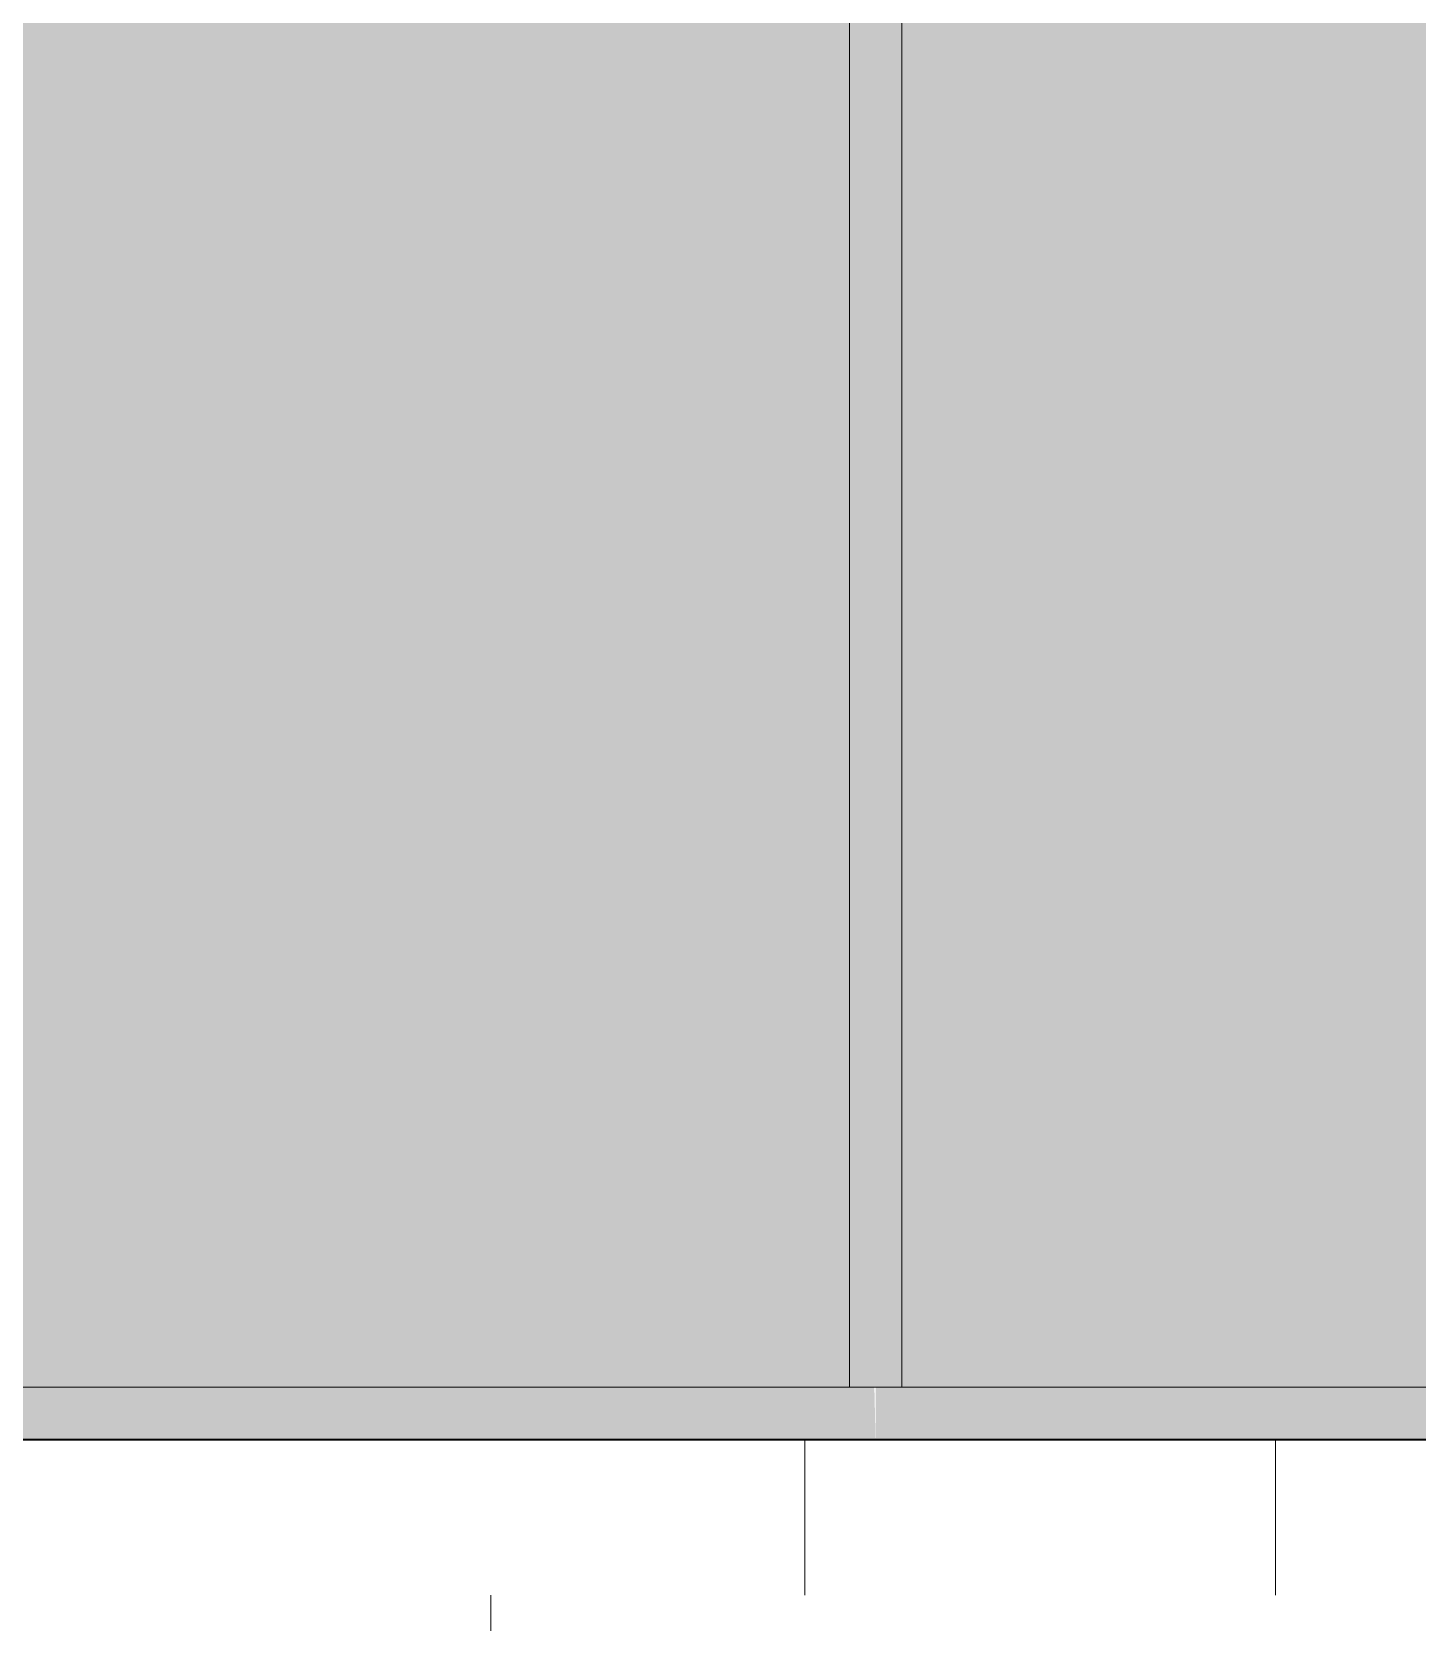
# Model space of a CAD drawing. Header units: inches. Extents: x 20273 to 40654, y -355 to 835.
# Drawn here: x 31448.8 to 31501.7, y -7 to 53.8 of the extents above; entities that cross this region are included whole.
import ezdxf

# ---------------------------------------------------------------- set-up
doc = ezdxf.new("R2010")
doc.units = ezdxf.units.IN
doc.header["$MEASUREMENT"] = 0
doc.linetypes.add('Grid Line 1_2_', pattern=[0.875, 0.5, -0.125, 0.125, -0.125])
for name, color, linetype, lineweight in [('A-FLOR-LEVL', 51, 'Continuous', 9), ('A-GLAZ-CURT', 52, 'Continuous', 13), ('A-GLAZ-CWMG', 51, 'Continuous', 13), ('C-TOPO', 7, 'Continuous', 13)]:
    doc.layers.add(name, color=color, linetype=linetype, lineweight=lineweight)

# ---------------------------------------------------------------- blocks, each defined once
blk = doc.blocks.new('System Panel - INSULATED LOW-E GLAZING _SEE ELEVATIONS FOR U-FACTOR_ SHGC_ _ LT_-1142335-Elevation - East')
at = {"layer": 'A-GLAZ-CURT'}
blk.add_hatch(color=256, dxfattribs=at).paths.add_polyline_path([(-22689.928, 2), (-22689.928, 96), (-22722.99, 96), (-22722.99, 2)], flags=0)
blk = doc.blocks.new('Rectangular Mullion - Exterior 2_ x 4_5_-1135294-Elevation - East')
at = {"layer": 'A-GLAZ-CWMG'}
blk.add_hatch(color=256, dxfattribs=at).paths.add_polyline_path([(-22723.99, 0), (-22687.928, 0), (-22687.928, 2), (-22723.99, 2)], flags=0)
for p, q in [((-22723.99, 2), (-22687.928, 2)), ((-22687.928, 2), (-22687.928, 0))]:
    blk.add_line(p, q, dxfattribs=at)
blk = doc.blocks.new('System Panel - INSULATED LOW-E GLAZING _SEE ELEVATIONS FOR U-FACTOR_ SHGC_ _ LT_-V30-Elevation - East')
at = {"layer": 'A-GLAZ-CURT'}
blk.add_hatch(color=256, dxfattribs=at).paths.add_polyline_path([(-22724.99, 2), (-22724.99, 96), (-22759.178, 96), (-22759.178, 2)], flags=0)
blk = doc.blocks.new('Rectangular Mullion - Exterior 2_ x 4_5_-769211-Elevation - East')
at = {"layer": 'A-GLAZ-CWMG'}
blk.add_hatch(color=256, dxfattribs=at).paths.add_polyline_path([(-22724.034, 0), (-22723.99, 0), (-22724.034, 2), (-22760.178, 2), (-22760.178, 0)], flags=0)
blk.add_line((-22760.178, 2), (-22723.99, 2), dxfattribs=at)
blk = doc.blocks.new('Rectangular Mullion - Exterior 2_ x 4_5_-827464-Elevation - East')
at = {"layer": 'A-GLAZ-CWMG'}
blk.add_hatch(color=256, dxfattribs=at).paths.add_polyline_path([(-22722.99, 2), (-22722.99, 96), (-22724.99, 96), (-22724.99, 2), (-22724.034, 2)], flags=0)
for p, q in [((-22724.99, 96), (-22724.99, 2)), ((-22722.99, 96), (-22722.99, 2)), ((-22722.99, 2), (-22724.99, 2))]:
    blk.add_line(p, q, dxfattribs=at)

msp = doc.modelspace()

# ---------------------------------------------------------------- hatches: boundary and pattern name
at = {"layer": 'C-TOPO', "lineweight": 9}
h = msp.add_hatch(dxfattribs=at)
h.set_pattern_fill('FP_28', color=8, style=0, pattern_type=2)
h.set_pattern_definition([(0, (-21183.72, 0), (48, 48), [48, -48]), (0, (-21183.72, 18), (48, 48), [48, -48]), (0, (-21183.72, 36), (48, 48), [48, -48]), (90, (-21177.72, 42), (-48, 48), [48, -48]), (90, (-21159.72, 42), (-48, 48), [48, -48]), (90, (-21141.72, 42), (-48, 48), [48, -48])])
h.paths.add_polyline_path([(33340.074, -79.795), (33649.922, -79.795), (33649.922, 0), (31252.952, 0), (31252.952, -79.795), (33127.217, -79.795)], flags=0)
h.paths.add_polyline_path([(33030.226, -60), (33007.217, -60), (33007.217, -36), (33127.217, -36), (33127.217, -60)], flags=0)

# ---------------------------------------------------------------- linework, layer by layer
at = {"layer": 'A-FLOR-LEVL', "linetype": 'Grid Line 1_2_'}
msp.add_line((30977.648, 0), (33843.419, 0), dxfattribs=at)
at = {"layer": 'C-TOPO', "lineweight": 35}
msp.add_line((31395.013, 0), (31665.833, 0), dxfattribs=at)
at = {"layer": 'C-TOPO'}
msp.add_line((31665.832, 0), (31395.013, 0), dxfattribs=at)

# ---------------------------------------------------------------- block references
at = {"layer": 'A-GLAZ-CURT'}
for name in ['System Panel - INSULATED LOW-E GLAZING _SEE ELEVATIONS FOR U-FACTOR_ SHGC_ _ LT_-V30-Elevation - East', 'System Panel - INSULATED LOW-E GLAZING _SEE ELEVATIONS FOR U-FACTOR_ SHGC_ _ LT_-1142335-Elevation - East']:
    msp.add_blockref(name, (54205.019, 0), dxfattribs=at)
at = {"layer": 'A-GLAZ-CWMG'}
for name in ['Rectangular Mullion - Exterior 2_ x 4_5_-827464-Elevation - East', 'Rectangular Mullion - Exterior 2_ x 4_5_-769211-Elevation - East', 'Rectangular Mullion - Exterior 2_ x 4_5_-1135294-Elevation - East']:
    msp.add_blockref(name, (54205.019, 0), dxfattribs=at)

doc.saveas('drawing.dxf')
